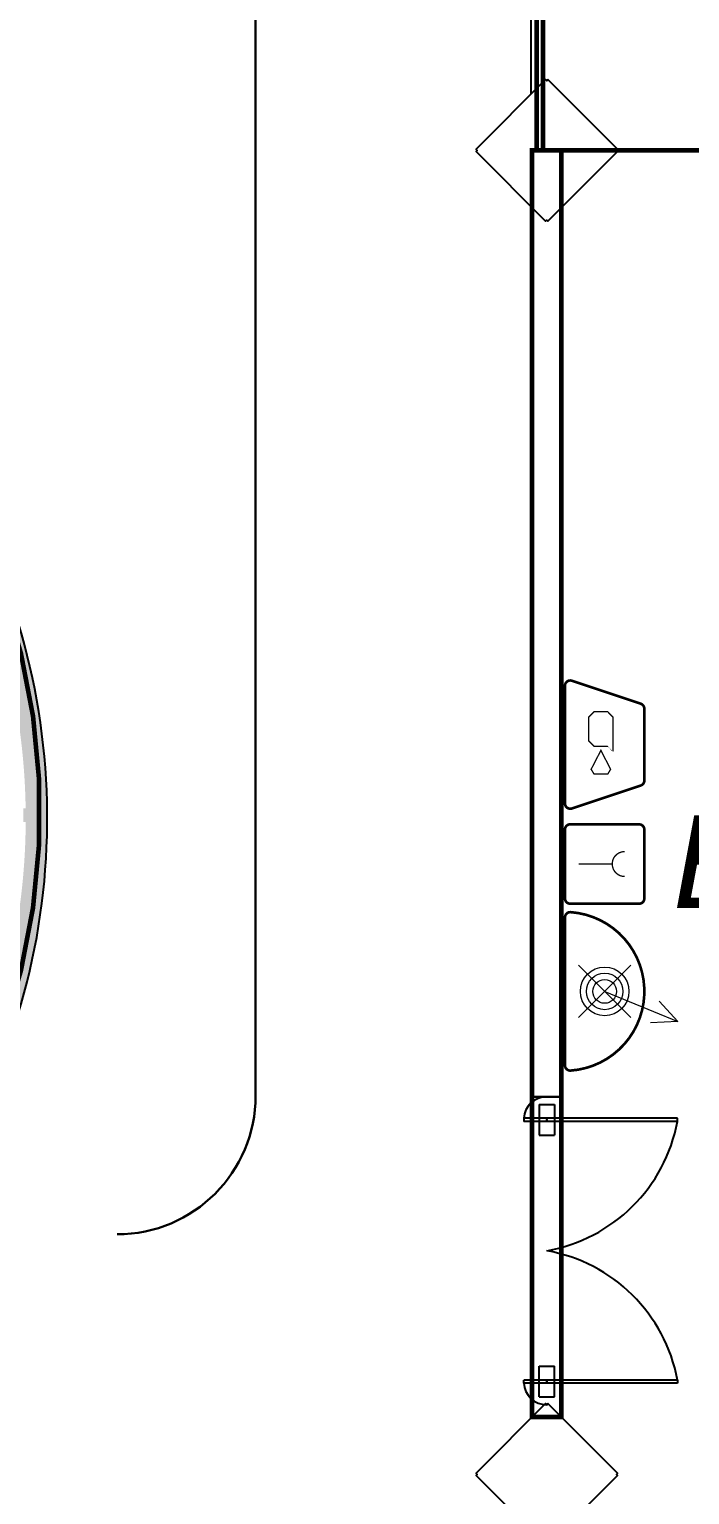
# Model space of a CAD drawing. Header units: metres. Extents: x -331 to 2982, y 362 to 2539.
# Drawn here: x 866.75 to 871.04, y 980.3 to 989.82 of the extents above; entities that cross this region are included whole.
import ezdxf

# ---------------------------------------------------------------- set-up
doc = ezdxf.new("R2010")
doc.units = ezdxf.units.M
doc.layers.get('0').update_dxf_attribs({"color": 251})
doc.layers.add('Botoeira_antiga', color=74, linetype='Continuous', lineweight=30)
for name, color, linetype in [('Est', 251, 'Continuous'), ('Pis', 251, 'Continuous'), ('Renato', 7, 'Continuous')]:
    doc.layers.add(name, color=color, linetype=linetype)
doc.styles.get("Standard").update_dxf_attribs({"font": 'arial.ttf', "height": 0.3})

# ---------------------------------------------------------------- blocks, each defined once
blk = doc.blocks.new('XR_BL2_AND_MON-REV15$0$P_M')
at = {"layer": 'Est'}
blk.add_lwpolyline([(0.459619407770866, -0.4313351365234155), (0.4525483399589962, -0.4242640687115564), (0.459619407770866, -0.4171930008996867), (0.007071067811864395, 0.03535533905932198), (-1.77635683940025e-15, 0.02828427124745581), (-0.007071067811864395, 0.03535533905932198), (-0.4596194077713349, -0.4171930009001699), (-0.4525483399594705, -0.4242640687120343), (-0.4596194077713349, -0.4313351365238987), (-0.007071067812340459, -0.8838834764828789), (-4.760636080423436e-13, -0.8768124086710074), (0.007071067811388332, -0.8838834764828789)], close=True, dxfattribs=at)
blk = doc.blocks.new('WEW')
at = {"color": 1, "lineweight": 0, "true_color": 0xe60000}
for p, q in [((1781.244058351585, 994.0054447120629), (1781.439250093025, 994.4815067582979)), ((1781.439250093025, 994.4815067582979), (1781.307645081665, 994.3597140754018)), ((1781.439250093025, 994.4815067582979), (1781.447474959226, 994.302381974424)), ((1781.074639723589, 994.1748633400589), (1781.413476979581, 993.8360260840664)), ((1781.413476979581, 994.1748633400584), (1781.074639723589, 993.8360260840664))]:
    blk.add_line(p, q, dxfattribs=at)
at = {"color": 1, "true_color": 0xe60000, "const_width": 0.01719509600299768}
for points in [[(1779.259071833538, 993.7473526965271), (1780.02339894841, 993.7473526965271, 0.5119182938526288), (1780.056024349183, 993.7926180221241), (1779.907000183824, 994.239690518202, 0.3228228060550418), (1779.874374783051, 994.2632055766169), (1779.408095998897, 994.2632055766169, 0.3228228060552482), (1779.375470598124, 994.239690518202), (1779.226446432765, 993.7926180221241, 0.5119182938524135)], [(1780.193442345628, 994.2632055766169), (1780.640514841706, 994.2632055766169, -0.414213562373095), (1780.674905033712, 994.2288153846109), (1780.674905033712, 993.781742888533, -0.414213562373095), (1780.640514841706, 993.7473526965271), (1780.193442345628, 993.7473526965271, -0.414213562373095), (1780.159052153622, 993.781742888533), (1780.159052153622, 994.2288153846109, -0.414213562373095)], [(1780.763825455262, 993.7475182720175), (1781.724291247904, 993.7475182720175, 0.4353107658729382), (1781.758593597641, 993.7843649063095, 0.9309493362536452), (1780.729523105524, 993.78436490631, 0.4353107658789753)]]:
    blk.add_lwpolyline(points, format="xyb", close=True, dxfattribs=at)
at = {"color": 1, "true_color": 0xe60000, "const_width": 0.008597548001498838}
for points in [[(1780.336029158255, 994.1350885802071), (1780.338049993509, 994.117166943729), (1780.344365115822, 994.0989928898357), (1780.351185446949, 994.0881389409826), (1780.365331318015, 994.0727414786561), (1780.373162042483, 994.0671882955221), (1780.385539694845, 994.0603730144587), (1780.397159497558, 994.0568391706461), (1780.413073587328, 994.0548198313247), (1780.421409544896, 994.0548198313247), (1780.431261128904, 994.0560819184007), (1780.449861303415, 994.0615455393163), (1780.464482803699, 994.0698767141055), (1780.477493721696, 994.0816463422157), (1780.487704267944, 994.0962795844166), (1780.493996586282, 994.1102881051825), (1780.496860415737, 994.1223690846443), (1780.497607045538, 994.1296433123828), (1780.497793702989, 994.135674088325)], [(1780.416978593668, 993.8365099637556), (1780.416978593668, 994.0545811760148)]]:
    blk.add_lwpolyline(points, dxfattribs=at)
for points in [[(1779.462692778066, 994.0599573185639), (1779.617256824809, 994.0599573185641), (1779.651647016815, 994.0255671265581), (1779.651647016814, 993.9361816424857), (1779.617256824808, 993.9017914504798), (1779.462692778067, 993.9017914504798), (1779.428302586061, 993.9361816424857), (1779.42830258606, 994.0255671265579)], [(1779.832264668318, 993.9361816424855), (1779.832264668318, 994.0255671265586), (1779.8016962579, 994.0442011264258), (1779.678836761142, 993.9808743845219), (1779.8016962579, 993.917547642618)]]:
    blk.add_lwpolyline(points, close=True, dxfattribs=at)
at = {"color": 1, "lineweight": 0, "true_color": 0xe60000}
for radius in [0.15786673427384, 0.1190594061215832, 0.0773527752583614]:
    blk.add_circle((1781.244058351585, 994.0054447120626), radius, dxfattribs=at)

msp = doc.modelspace()

# ---------------------------------------------------------------- hatches: boundary and pattern name
at = {"layer": 'Renato'}
msp.add_hatch(color=256, dxfattribs=at).paths.add_polyline_path([(865.7010505438263, 984.7586885228984), (865.7010505438263, 984.6186885228984), (866.0510472090983, 984.6186885228984), (866.0510473179498, 983.6136882466757), (865.7010505438263, 983.6136882466757), (865.7010505438263, 983.4736882466757), (866.0510473840961, 983.4736882466757), (866.0510473840961, 982.4686885228923), (865.7010473840958, 982.4686885228923), (865.7010473840958, 982.3286885228922), (866.1714083159484, 982.3286885228922, 0.2798819814805933), (866.2895839038088, 986.8640898497722), (866.1680717036086, 986.794557230071, -0.1267672802448693), (866.7261677809638, 984.7586885228984), (866.7110473840961, 984.7586885228984), (866.7110473840961, 984.6686885228985), (866.726593548778, 984.6686885228985, -0.1324063497709678), (866.141047384096, 982.5462630647359), (866.141047384096, 984.7586885228984)])

# ---------------------------------------------------------------- linework, layer by layer
at = {"lineweight": 0}
msp.add_lwpolyline([(840.1429543373363, 1006.307552431698), (840.1429554833551, 996.7822523570173), (870.0479562303074, 996.7822523570092), (870.0479562303074, 989.0322524200922), (876.2126572776253, 989.0322524200922), (876.2126572776249, 991.3472972361872), (879.7927084361529, 991.3472972361872)], dxfattribs=at)
for points in [[(870.087956226803, 1004.699239892916), (876.2126572776253, 1004.699239892916), (876.2126572776253, 989.0322524200922), (870.087956226803, 989.0322524200922)], [(870.2079543373268, 989.0322524200922), (870.0179543373263, 989.0322524200922), (870.0179543373263, 980.8039428956738), (870.2079543373268, 980.8039428956747)]]:
    msp.add_lwpolyline(points, close=True, dxfattribs=at)
msp.add_lwpolyline([(830.5100286814488, 980.364766375267), (862.4471663392476, 980.3647525514682, 1.000162268804467), (862.4485746972248, 989.1047428674917), (862.1179543373294, 989.1022436429992), (862.1179543374267, 991.1172524200954), (862.1929543374265, 991.1172524200954), (862.1929543374265, 991.3072524200954), (830.7929543372295, 991.3072524200954), (830.7929543372295, 991.1172524200954), (830.8679543372284, 991.1172524200954), (830.8679543373266, 989.1047654683819, 1.039799903503053), (830.5074033115545, 980.3647452163193, 0.005135223154421773)], format="xyb", close=True, dxfattribs=at)
at = {"layer": 'Botoeira_antiga'}
msp.add_line((868.2209807336471, 982.8915253031752), (868.2209807336471, 1014.81190354759), dxfattribs=at)
msp.add_arc((867.320980733647, 982.8915253031753), 0.900000000000091, 269.9999999999928, 359.9999999999928, dxfattribs=at)
at = {"layer": 'Pis'}
for p, q in [((870.0129559590646, 989.3989445171421), (870.0129573112408, 991.0072524199666)), ((870.5655026774234, 989.0322524199585), (875.9104059973542, 989.0322524199594)), ((870.0179543374638, 988.6605619443765), (870.0179543374638, 982.8848007599174)), ((870.0179543374638, 988.6605619443765), (870.0179543374638, 982.8848007599174)), ((870.2079543374639, 988.6605619443751), (870.2079543374639, 982.8848007599174)), ((870.2079543374639, 982.8848007599174), (870.2079543374639, 988.6605619443751)), ((870.0111970743628, 984.7689856475602), (870.0111970743628, 984.7746332475606)), ((870.2079543374639, 982.8848007599174), (870.0179543374638, 982.8848007599174)), ((870.0179543374638, 982.8848007599174), (870.2079543374639, 982.8848007599174)), ((870.0629543374648, 982.8348007599172), (870.0629543374648, 982.6348007599174)), ((870.0629543374648, 982.8348007599172), (870.1629543374647, 982.8348007599172)), ((870.1629543374647, 982.8348007599172), (870.1629543374647, 982.6348007599174)), ((870.9628774098355, 982.7448007599173), (869.9632880419936, 982.7448007599173)), ((869.9632880419936, 982.7448007599173), (869.9632880419936, 982.7248007599173)), ((870.9628774098355, 982.7248007599173), (869.9632880419936, 982.7248007599173)), ((870.9628774098355, 982.7248007599173), (870.9628774098355, 982.7448007599173)), ((870.0629543374648, 982.6348007599174), (870.1629543374647, 982.6348007599174)), ((870.0629543374648, 981.1348007599174), (870.1629543374647, 981.1348007599174)), ((870.0629543374648, 980.9348007599174), (870.0629543374648, 981.1348007599174)), ((870.1629543374647, 980.9348007599174), (870.1629543374647, 981.1348007599174)), ((870.9628774098355, 981.0448007599173), (869.9632880419936, 981.0448007599173)), ((869.9632880419936, 981.0248007599173), (869.9632880419936, 981.0448007599173)), ((870.9628774098355, 981.0248007599173), (869.9632880419936, 981.0248007599173)), ((870.9628774098355, 981.0448007599173), (870.9628774098355, 981.0248007599173)), ((870.0629543374648, 980.9348007599174), (870.1629543374647, 980.9348007599174)), ((870.112954337465, 980.8848007599179), (870.1058832696531, 980.8918718277298)), ((870.112954337465, 980.8848007599179), (870.1200254052765, 980.8918718277298))]:
    msp.add_line(p, q, dxfattribs=at)
at = {"layer": 'Pis', "const_width": 0.03}
msp.add_lwpolyline([(840.1429543373363, 1006.307552431698), (840.1429554833551, 996.7822523570173), (870.0479562303074, 996.7822523570092), (870.0479562303074, 989.0322524200922), (876.2126572776253, 989.0322524200922), (876.2126572776249, 991.3472972361872), (879.7927084361529, 991.3472972361872)], dxfattribs=at)
for points in [[(870.087956226803, 1004.699239892916), (876.2126572776253, 1004.699239892916), (876.2126572776253, 989.0322524200922), (870.087956226803, 989.0322524200922)], [(870.2079543373268, 989.0322524200922), (870.0179543373263, 989.0322524200922), (870.0179543373263, 980.8039428956738), (870.2079543373268, 980.8039428956747)]]:
    msp.add_lwpolyline(points, close=True, dxfattribs=at)
msp.add_lwpolyline([(830.5100286814488, 980.364766375267), (862.4471663392476, 980.3647525514682, 1.000162268804467), (862.4485746972248, 989.1047428674917), (862.1179543373294, 989.1022436429992), (862.1179543374267, 991.1172524200954), (862.1929543374265, 991.1172524200954), (862.1929543374265, 991.3072524200954), (830.7929543372295, 991.3072524200954), (830.7929543372295, 991.1172524200954), (830.8679543372284, 991.1172524200954), (830.8679543373266, 989.1047654683819, 1.039799903503053), (830.5074033115545, 980.3647452163193, 0.005135223154421773)], format="xyb", close=True, dxfattribs=at)
at = {"layer": 'Pis'}
for centre, radius, start, end in [((862.4485746973601, 984.7347419135135), 4.37000000000152, 327.2354723027124, 29.77937589766645), ((870.112954337465, 982.7348007599173), 0.15, 90, 176.1774462707158), ((869.9321071782579, 982.9177659833183), 1.048676712695063, 279.930456532311, 349.3966801383651), ((869.9321071782579, 980.8518355365163), 1.048676712695076, 10.6033198616348, 80.06954346768902), ((870.112954337465, 981.0348007599173), 0.15, 183.8225537292842, 270)]:
    msp.add_arc(centre, radius, start, end, dxfattribs=at)
for p in [(870.112954337465, 982.7348007599173), (870.112954337465, 981.0348007599173)]:
    msp.add_point(p, dxfattribs=at)
at = {"layer": 'Renato'}
msp.add_arc((862.4966673689889, 984.6936787919532), 4.37000000000152, 327.2354723027069, 29.77937589767534, dxfattribs=at)

# ---------------------------------------------------------------- block references
at = {"lineweight": 0, "rotation": 269.9999999999999}
msp.add_blockref('WEW', (-123.5157986270192, 2764.813493529412), dxfattribs=at)
at = {"layer": 'Pis', "rotation": 90}
for p in [(869.6886902687525, 989.0322524199589), (869.6886902687525, 980.4322524199586)]:
    msp.add_blockref('XR_BL2_AND_MON-REV15$0$P_M', p, dxfattribs=at)

# ---------------------------------------------------------------- texts
at = {"layer": 'Botoeira_antiga', "color": 32, "linetype": 'Continuous', "lineweight": 0, "true_color": 0xcd6928, "insert": (870.9339659977245, 984.7119952621238), "char_height": 0.6, "width": 13.3188035564217, "attachment_point": 1}
msp.add_mtext('{\\fArial|b0|i1|c0|p34;BT13}', dxfattribs=at)

doc.saveas('drawing.dxf')
